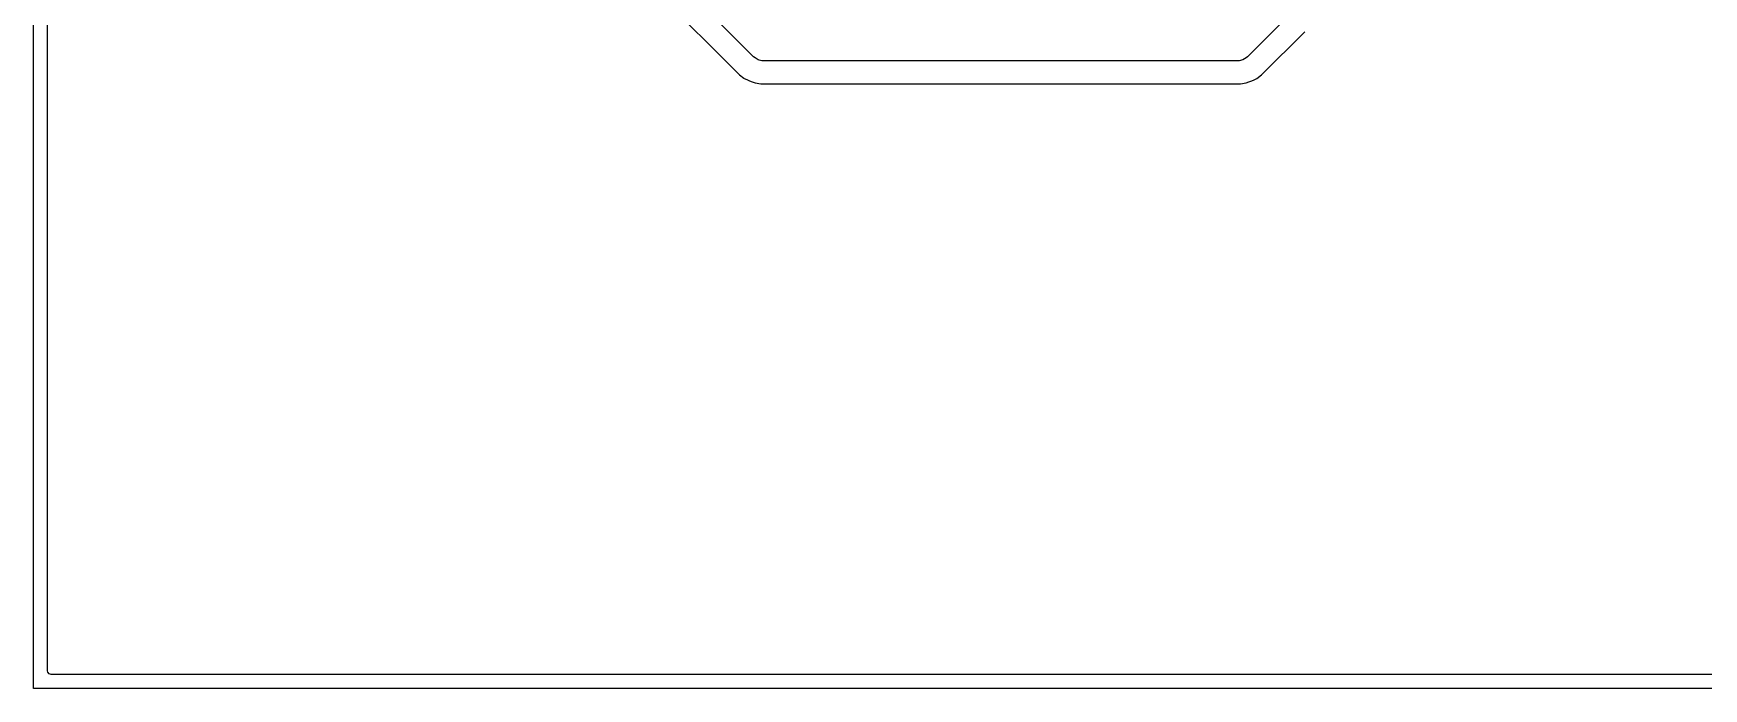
# Model space of a CAD drawing. Extents: x 20 to 124, y -124 to -20.
# Drawn here: x 20 to 78.7, y -124 to -101 of the extents above; entities that cross this region are included whole.
import ezdxf

# ---------------------------------------------------------------- set-up
doc = ezdxf.new("R2010")
doc.units = 0
doc.layers.add('BLACK', color=7, linetype='CONTINUOUS')
doc.layers.add('WHITE', color=7, linetype='CONTINUOUS')

msp = doc.modelspace()

# ---------------------------------------------------------------- linework, layer by layer
at = {"layer": 'BLACK', "linetype": 'CONTINUOUS'}
for p, q in [((20.5005, -123.3755), (20.5005, -47.011723)), ((26.829736, -84.458821), (44.654908, -102.283992)), ((45.296447, -101.793454), (27.468147, -83.965153)), ((64.163254, -100.272453), (62.642253, -101.793453)), ((63.135919, -102.431866), (64.64985, -100.917932)), ((45.345611, -101.836569), (45.296447, -101.793454)), ((45.345619, -101.836577), (45.345611, -101.836569)), ((45.458658, -101.90184), (45.345619, -101.836577)), ((45.485301, -101.908979), (45.458658, -101.90184)), ((45.584737, -101.935623), (45.485301, -101.908979)), ((45.584752, -101.935623), (45.584737, -101.935623)), ((45.65, -101.9399), (45.584752, -101.935623)), ((62.2887, -101.9399), (45.65, -101.9399)), ((62.353948, -101.935623), (62.2887, -101.9399)), ((62.353963, -101.935623), (62.353948, -101.935623)), ((62.480042, -101.90184), (62.353963, -101.935623)), ((62.593081, -101.836577), (62.480042, -101.90184)), ((62.593096, -101.836561), (62.593081, -101.836577)), ((62.642253, -101.793453), (62.593096, -101.836561)), ((44.654908, -102.283992), (44.654922, -102.284007)), ((44.654922, -102.284007), (44.658033, -102.287118)), ((44.658033, -102.287118), (44.658034, -102.287119)), ((44.658034, -102.287119), (44.802781, -102.431866)), ((44.802781, -102.431866), (44.802784, -102.431868)), ((44.802784, -102.431868), (44.802788, -102.431872)), ((44.802788, -102.431872), (44.952968, -102.540982)), ((44.952968, -102.540982), (44.96839, -102.552187)), ((44.96839, -102.552187), (45.055235, -102.596437)), ((45.055235, -102.596437), (45.150781, -102.645121)), ((45.150781, -102.645121), (45.150784, -102.645122)), ((45.150784, -102.645122), (45.248121, -102.676748)), ((62.690576, -102.676748), (62.787919, -102.64512)), ((62.787919, -102.64512), (62.879114, -102.598653)), ((62.879114, -102.598653), (62.970311, -102.552187)), ((62.970311, -102.552187), (63.135919, -102.431866)), ((45.248121, -102.676748), (45.345466, -102.708377)), ((45.345466, -102.708377), (45.547648, -102.7404)), ((45.547648, -102.7404), (45.547649, -102.7404)), ((45.547649, -102.7404), (62.391051, -102.7404)), ((62.391051, -102.7404), (62.391052, -102.7404)), ((62.391052, -102.7404), (62.593235, -102.708377)), ((62.593235, -102.708377), (62.690576, -102.676748)), ((20.511706, -123.427011), (20.5005, -123.3755)), ((20.557461, -123.479815), (20.511706, -123.427011)), ((20.6245, -123.4995), (20.557461, -123.479815)), ((123.3755, -123.4995), (20.6245, -123.4995))]:
    msp.add_line(p, q, dxfattribs=at)
at = {"layer": 'WHITE', "linetype": 'CONTINUOUS'}
for p, q in [((20, -124), (20, -20)), ((124, -124), (20, -124))]:
    msp.add_line(p, q, dxfattribs=at)

doc.saveas('drawing.dxf')
